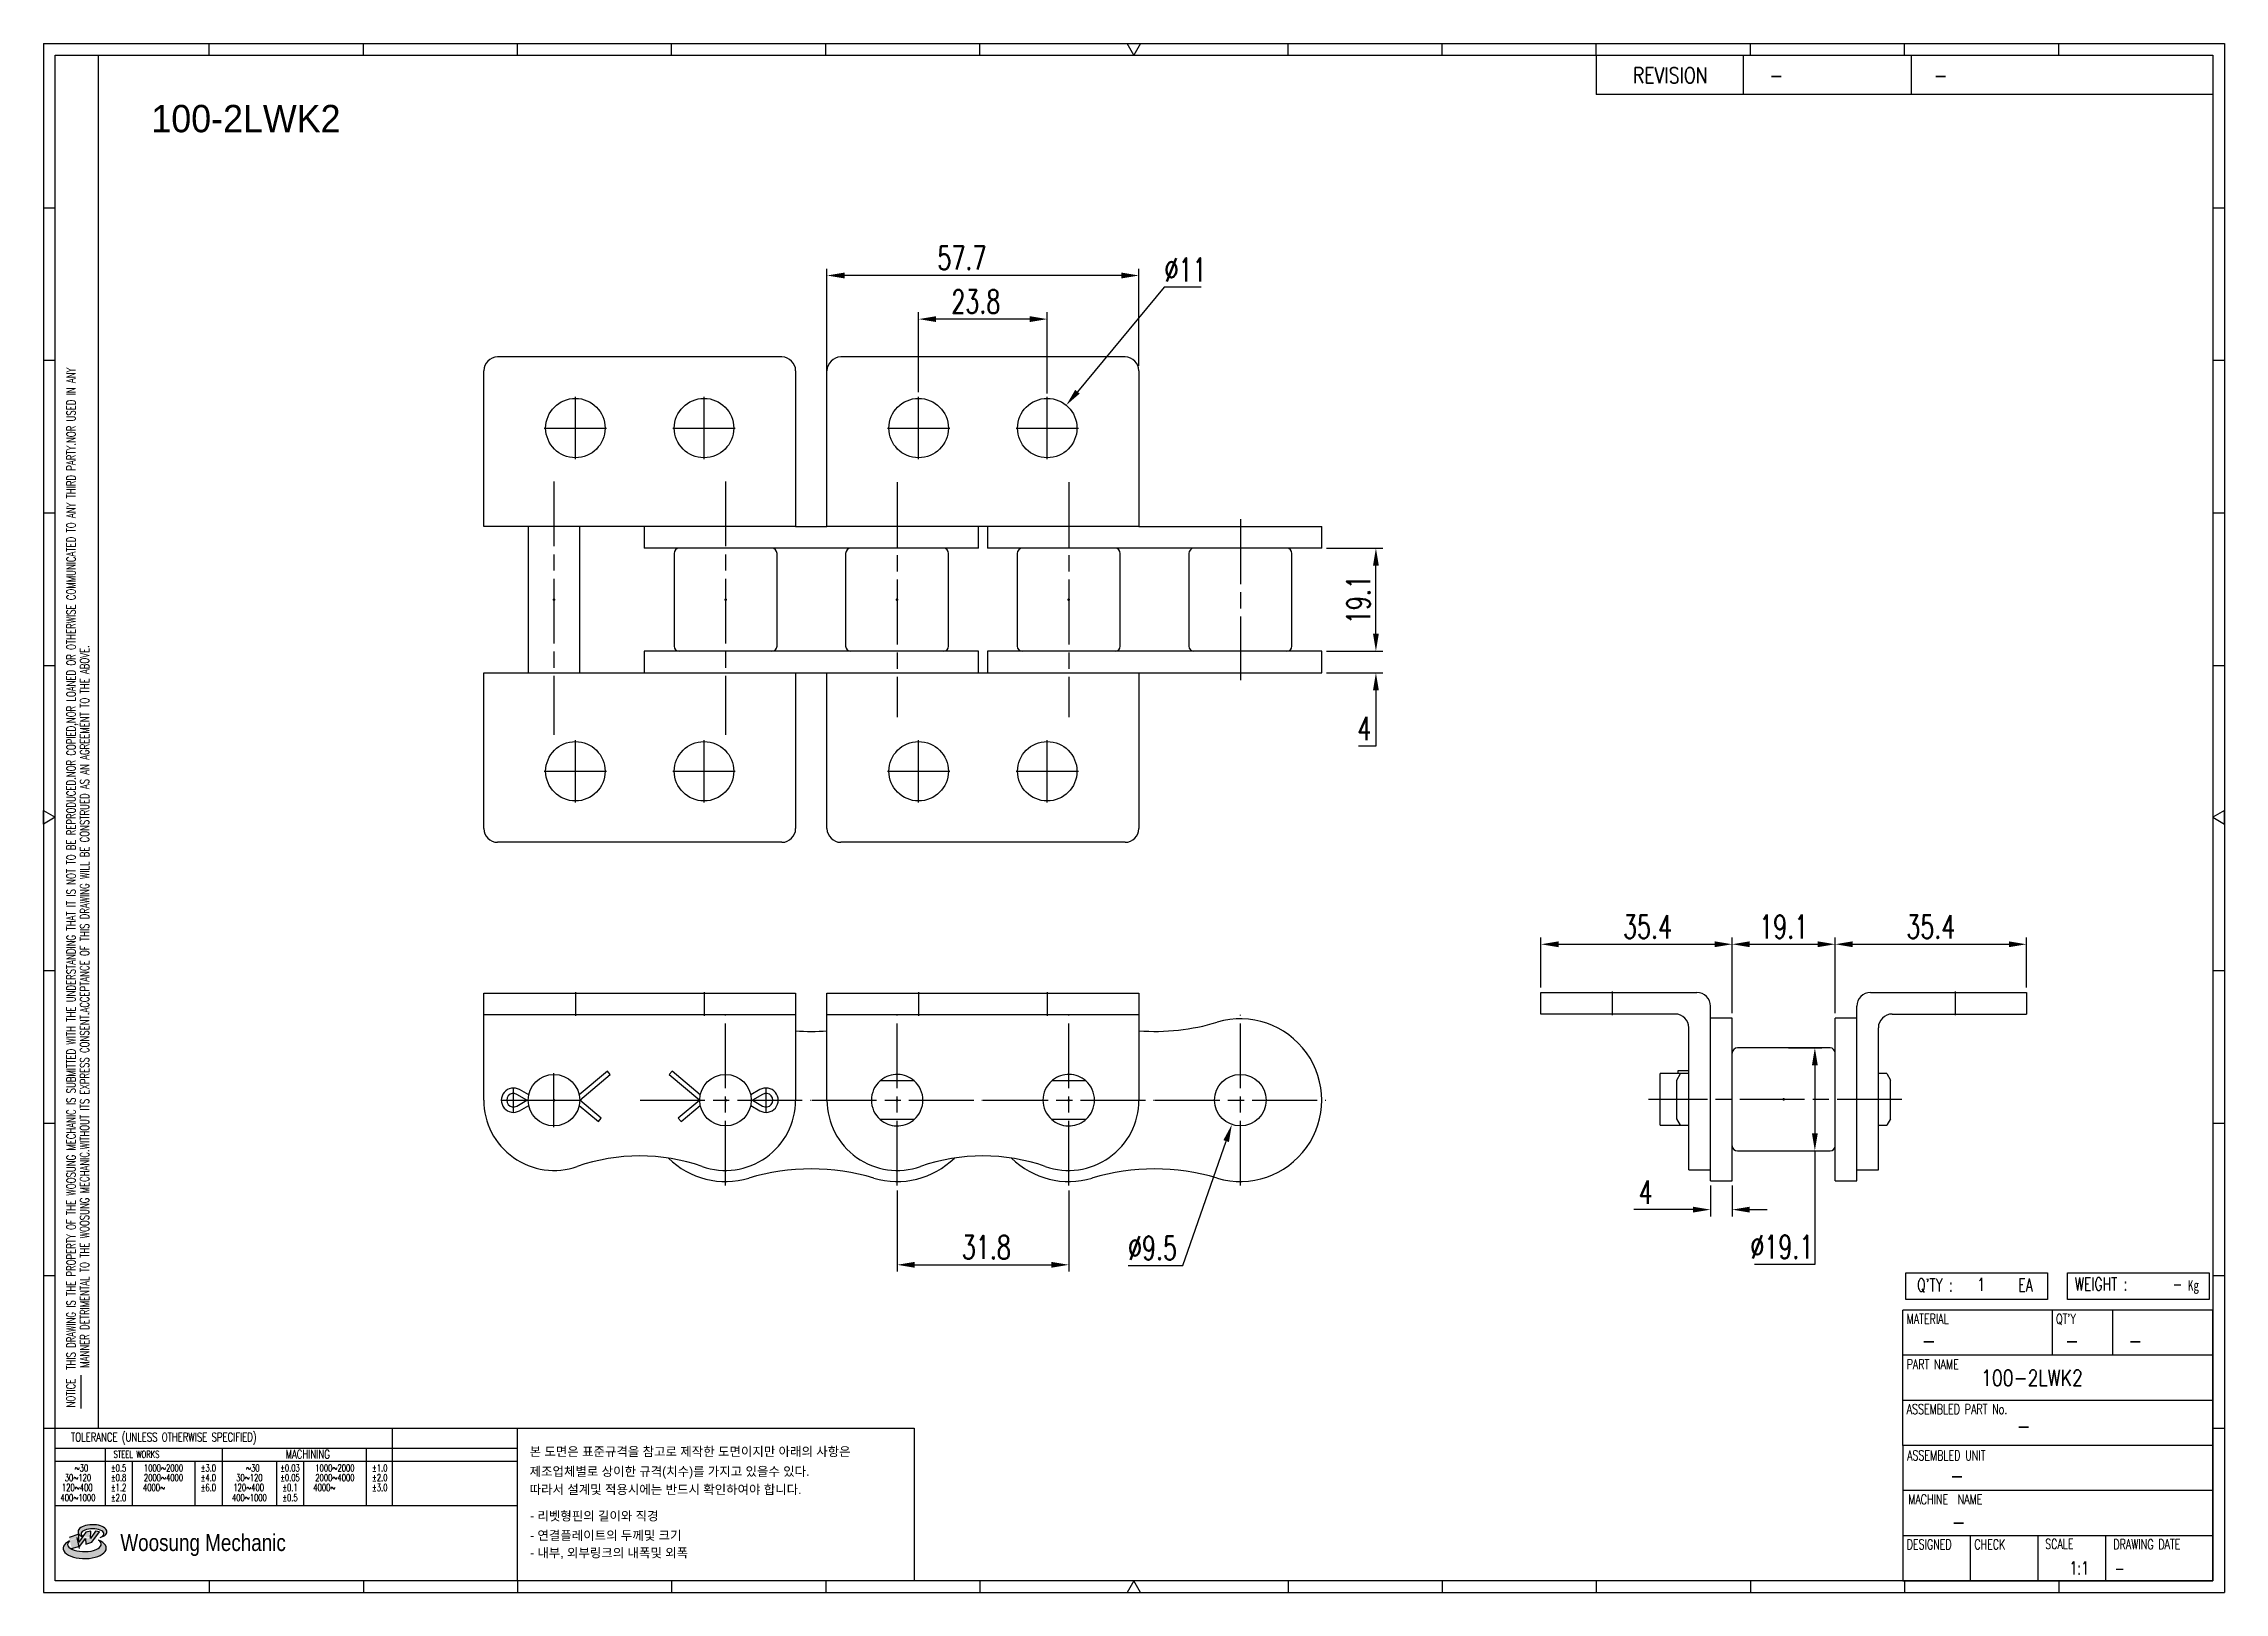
# Model space of a CAD drawing. Header units: millimetres. Extents: x 1614 to 2017, y 59 to 345.
import ezdxf
from ezdxf.enums import TextEntityAlignment as Align

# ---------------------------------------------------------------- set-up
doc = ezdxf.new("R2010")
doc.units = ezdxf.units.MM
doc.linetypes.add('AM_ISO08W050', pattern=[18, 12, -1.5, 3, -1.5])
doc.layers.get('Defpoints').update_dxf_attribs({"color": 80})
doc.layers.add('2d ConnectionPoints', color=7, linetype='Continuous', lineweight=50)
doc.layers.add('CL1', color=140, linetype='AM_ISO08W050', lineweight=25)
for name, color, linetype in [('S-DIM', 7, 'Continuous'), ('TITLE', 7, 'Continuous'), ('도면레이아웃', 7, 'Continuous')]:
    doc.layers.add(name, color=color, linetype=linetype)
doc.styles.add('HAN', font='ROMANS.shx', dxfattribs={"width": 0.7, "bigfont": 'whgtxt.shx'})
doc.styles.add('HKD_ST2', font='romans.shx', dxfattribs={"width": 0.7, "height": 4, "bigfont": '@extfont2.shx'})
doc.styles.add('HSG', font='SIMPLEX.shx', dxfattribs={"width": 0.7, "bigfont": 'HSG.shx'})
doc.styles.add('MtXpl_', font='Gulim.ttf')
doc.styles.add('SLDTEXTSTYLE4', font='arial.ttf', dxfattribs={"width": 0.8})
doc.dimstyles.new('AP1.8', dxfattribs={"dimscale": 1.8, "dimtxt": 2.4, "dimasz": 1.8, "dimexe": 0.7, "dimexo": 0.5, "dimgap": 0.6, "dimtad": 1, "dimtoh": 1, "dimdec": 1, "dimrnd": 0.01, "dimzin": 9, "dimdsep": 46, "dimtxsty": 'HSG', "dimcen": 0, "dimclrd": 251, "dimclre": 251, "dimclrt": 60, "dimazin": 2, "dimtp": 1, "dimtm": 1, "dimtfac": 0.5, "dimtdec": 1, "dimtofl": 0, "dimtmove": 0, "dimatfit": 3, "dimfxl": 0, "dimtvp": 1, "dimtolj": 2, "dimlwd": -1, "dimlwe": -1, "dimarcsym": 0})

# ---------------------------------------------------------------- blocks, each defined once
blk = doc.blocks.new('MAST')
at = {"layer": '도면레이아웃'}
h = blk.add_hatch(color=10, dxfattribs=at)
h.paths.add_polyline_path([(1.544, 35.177), (1.554, 34.966), (1.779, 35.034), (2.054, 35.422), (1.908, 35.446), (1.728, 35.167), (1.741, 35.439), (1.547, 35.405), (1.292, 35.041), (1.295, 35.33), (0.943, 35.208), (1.03, 34.8), (1.336, 34.885)])
edge = h.paths.add_edge_path()
edge.add_ellipse((1.795, 35.421), major_axis=(-0.53, 0), ratio=0.487785, start_angle=122.36065, end_angle=403.39574)
edge.add_line((1.411, 35.244), (1.419, 35.261))
edge.add_ellipse((1.798, 35.344), major_axis=(-0.423, 0), ratio=0.444396, start_angle=131.58977, end_angle=386.19408, ccw=False)
edge = h.paths.add_edge_path()
edge.add_ellipse((1.512, 34.815), major_axis=(-0.793, 0), ratio=0.480113, start_angle=314.67633, end_angle=590.85213)
edge.add_ellipse((1.501, 34.958), major_axis=(-0.62, 0), ratio=0.43311, start_angle=331.7024, end_angle=574.42495, ccw=False)
at = {"color": 140}
for p, q in [((0, 90.118), (80.15, 90.118)), ((0, 90.118), (0, 33.191)), ((80.15, 90.118), (80.15, 33.191)), ((57.068, 89.693), (57.068, 88.246)), ((62.47, 89.693), (62.47, 88.246)), ((68.635, 89.693), (68.635, 88.246)), ((79.725, 88.246), (57.068, 88.246)), ((68.449, 43.961), (68.449, 44.936)), ((68.449, 44.936), (73.654, 44.936)), ((73.654, 44.936), (73.654, 43.961)), ((74.39, 43.961), (74.39, 44.936)), ((74.39, 44.936), (79.595, 44.936)), ((79.595, 44.936), (79.595, 43.961)), ((68.336, 38.59), (68.336, 43.563)), ((79.725, 43.563), (68.336, 43.563)), ((73.654, 43.961), (68.449, 43.961)), ((73.827, 43.563), (73.827, 41.905)), ((79.595, 43.961), (74.39, 43.961)), ((76.037, 43.563), (76.037, 41.905)), ((79.725, 38.59), (79.725, 43.563)), ((79.725, 41.905), (68.336, 41.905)), ((79.725, 40.248), (68.336, 40.248)), ((68.336, 38.59), (68.336, 33.616)), ((79.725, 38.59), (68.336, 38.59)), ((79.725, 33.616), (79.725, 38.59)), ((79.725, 36.932), (68.336, 36.932)), ((79.725, 35.274), (68.336, 35.274)), ((70.822, 33.616), (70.822, 35.274)), ((73.309, 33.616), (73.309, 35.274)), ((75.796, 33.616), (75.796, 35.274)), ((0, 33.191), (80.15, 33.191)), ((68.336, 33.616), (79.725, 33.616))]:
    blk.add_line(p, q, dxfattribs=at)
for p, q in [((6.089, 89.693), (6.089, 90.118)), ((11.753, 89.693), (11.753, 90.118)), ((17.418, 89.693), (17.418, 90.118)), ((23.082, 89.693), (23.082, 90.118)), ((28.746, 89.693), (28.746, 90.118)), ((34.411, 89.693), (34.411, 90.118)), ((45.739, 89.693), (45.739, 90.118)), ((51.404, 89.693), (51.404, 90.118)), ((57.068, 89.693), (57.068, 90.118)), ((62.732, 89.693), (62.732, 90.118)), ((68.397, 89.693), (68.397, 90.118)), ((74.061, 89.693), (74.061, 90.118)), ((0, 84.085), (0.425, 84.085)), ((79.725, 84.085), (80.15, 84.085)), ((0, 78.478), (0.425, 78.478)), ((79.725, 78.478), (80.15, 78.478)), ((0, 72.87), (0.425, 72.87)), ((79.725, 72.87), (80.15, 72.87)), ((0, 67.262), (0.425, 67.262)), ((79.725, 67.262), (80.15, 67.262)), ((0, 56.047), (0.425, 56.047)), ((79.725, 56.047), (80.15, 56.047)), ((0, 50.439), (0.425, 50.439)), ((79.725, 50.439), (80.15, 50.439)), ((0, 44.832), (0.425, 44.832)), ((79.725, 44.832), (80.15, 44.832)), ((1.377, 39.947), (1.377, 41.174)), ((0, 39.224), (0.425, 39.224)), ((79.725, 39.224), (80.15, 39.224)), ((6.089, 33.616), (6.089, 33.191)), ((11.753, 33.616), (11.753, 33.191)), ((17.418, 33.616), (17.418, 33.191)), ((23.082, 33.616), (23.082, 33.191)), ((28.746, 33.616), (28.746, 33.191)), ((34.411, 33.616), (34.411, 33.191)), ((45.739, 33.616), (45.739, 33.191)), ((51.404, 33.616), (51.404, 33.191)), ((57.068, 33.616), (57.068, 33.191)), ((62.732, 33.616), (62.732, 33.191)), ((68.397, 33.616), (68.397, 33.191)), ((74.061, 33.616), (74.061, 33.191))]:
    blk.add_line(p, q)
at = {"color": 2}
for p, q in [((2.017, 39.224), (2.017, 89.693)), ((0.425, 39.224), (17.418, 39.224)), ((0.425, 38.487), (17.418, 38.487)), ((2.257, 38.487), (2.257, 36.382)), ((6.557, 38.5), (6.557, 36.382)), ((11.857, 38.487), (11.857, 36.382)), ((12.816, 39.224), (12.816, 36.382)), ((17.418, 33.616), (17.418, 39.224)), ((0.425, 38.012), (17.418, 38.012)), ((3.257, 38.012), (3.257, 36.382)), ((5.557, 38.012), (5.557, 36.382)), ((8.557, 38.012), (8.557, 36.382)), ((9.557, 38.026), (9.557, 36.382)), ((0.425, 36.382), (17.418, 36.382))]:
    blk.add_line(p, q, dxfattribs=at)
for points in [[(40.075, 89.693), (39.83, 90.118), (40.32, 90.118)], [(0.425, 61.679), (0, 61.433), (0, 61.924)], [(79.725, 61.679), (80.15, 61.433), (80.15, 61.924)], [(40.075, 33.616), (39.83, 33.191), (40.32, 33.191)]]:
    blk.add_lwpolyline(points, close=True)
at = {"color": 140}
blk.add_lwpolyline([(0.425, 89.693), (79.725, 89.693), (79.725, 33.616), (0.425, 33.616)], close=True, dxfattribs=at)
at = {"layer": '도면레이아웃'}
for p, q in [((1.295, 35.33), (0.943, 35.208)), ((1.547, 35.405), (1.292, 35.041)), ((1.292, 35.041), (1.295, 35.33)), ((1.741, 35.439), (1.547, 35.405)), ((1.908, 35.446), (1.728, 35.167)), ((1.728, 35.167), (1.741, 35.439)), ((1.779, 35.034), (2.054, 35.422)), ((2.054, 35.422), (1.908, 35.446)), ((1.03, 34.8), (1.336, 34.885)), ((1.224, 35.208), (1.311, 34.8)), ((1.224, 35.208), (1.224, 35.208)), ((1.336, 34.885), (1.544, 35.177)), ((1.419, 35.261), (1.411, 35.244)), ((1.544, 35.177), (1.554, 34.966)), ((1.554, 34.966), (1.779, 35.034))]:
    blk.add_line(p, q, dxfattribs=at)
for centre, major_axis, ratio, start_param, end_param in [((1.795, 35.421), (-0.53, 0), 0.487785, 2.135596, 7.040584), ((1.798, 35.344), (-0.423, 0), 0.444396, 2.296675, 6.740358), ((1.512, 34.815), (-0.793, 0), 0.480113, 5.492138, 10.312315), ((1.501, 34.958), (-0.62, 0), 0.43311, 5.789299, 10.025607)]:
    blk.add_ellipse(centre, major_axis=major_axis, ratio=ratio, start_param=start_param, end_param=end_param, dxfattribs=at)
for s, height, style, width, p in [('REVISION', 0.5806, 'HAN', 0.8, (58.415, 88.664)), ('-', 0.581, 'HAN', 0.8, (63.426, 88.664)), ('-', 0.581, 'HAN', 0.8, (69.468, 88.664)), ("Q'TY : ", 0.4746, 'HKD_ST2', 0.7, (68.857, 44.253)), ('1', 0.475, 'HKD_ST2', 0.7, (71.071, 44.275)), ('EA', 0.4746, 'HKD_ST2', 0.7, (72.578, 44.253)), ('WEIGHT : ', 0.4746, 'HKD_ST2', 0.7, (74.65, 44.286)), ('-', 0.581, 'HAN', 0.8, (69.029, 42.157)), ('-', 0.581, 'HAN', 0.8, (74.289, 42.157)), ('-', 0.581, 'HAN', 0.8, (76.623, 42.157)), ('-', 0.581, 'HAN', 0.8, (72.515, 39.013)), ('-', 0.581, 'HAN', 0.8, (70.067, 37.189)), ('-', 0.581, 'HAN', 0.8, (70.126, 35.48)), ('1:1', 0.4746, 'HKD_ST2', 0.7, (74.458, 33.848)), ('-', 0.475, 'HKD_ST2', 0.7, (76.112, 33.837))]:
    blk.add_text(s, height=height, dxfattribs=dict(style=style, width=width)).set_placement(p)
at = {"color": 6, "style": 'HKD_ST2', "width": 0.7}
for s, p in [(' THIS DRAWING IS THE PROPERTY OF THE WOOSUNG MECHANIC IS SUBMITTED WITH THE UNDERSTANDING THAT IT IS NOT TO BE REPRODUCED.NOR COPIED,NOR LOANED OR OTHERWISE COMMUNICATED TO ANY THIRD PARTY.NOR USED IN ANY', (1.173, 41.217)), ('MANNER DETRIMENTAL TO THE WOOSUNG MECHANIC.WITHOUT ITS EXPRESS CONSENT.ACCEPTANCE OF THIS DRAWING WILL BE CONSTRUED AS AN AGREEMENT TO THE ABOVE.', (1.672, 41.447))]:
    blk.add_text(s, height=0.326266, rotation=90, dxfattribs=at).set_placement(p)
at = {"style": 'HKD_ST2', "width": 0.7}
blk.add_text('-', height=0.475, dxfattribs=at).set_placement((78.613, 44.286), align=Align.RIGHT)
at = {"color": 254, "style": 'HKD_ST2', "width": 0.7}
for s, height, p in [('MATERIAL', 0.3651, (68.474, 43.425)), ("QT'Y", 0.3651, (73.965, 43.425)), ('PART NAME', 0.3651, (68.474, 41.756)), ('ASSEMBLED PART No.', 0.36511, (68.474, 40.109)), ('ASSEMBLED UNIT', 0.36511, (68.49, 38.408)), ('MACHINE  NAME', 0.36511, (68.532, 36.794)), ('DESIGNED', 0.3651, (68.474, 35.136)), ('CHECK', 0.3651, (70.961, 35.136)), ('SCALE', 0.3651, (73.566, 35.153)), ('DRAWING DATE', 0.36511, (76.071, 35.141))]:
    blk.add_text(s, height=height, dxfattribs=at).set_placement(p, align=Align.TOP_LEFT)
at = {"style": 'HKD_ST2', "width": 0.7}
blk.add_text('NOTICE', height=0.3263, rotation=90, dxfattribs=at).set_placement((1.163, 39.988))
blk.add_text('TOLERANCE (UNLESS OTHERWISE SPECIFIED)', height=0.32627, dxfattribs=at).set_placement((4.417, 38.896), align=Align.MIDDLE_CENTER)
at = {"color": 4, "style": 'HKD_ST2', "width": 0.7}
for s, height, p in [('%%12630', 0.261, (1.389, 37.762)), ('1000%%1262000', 0.26101, (4.407, 37.762)), ('%%12630', 0.261, (7.689, 37.762)), ('1000%%1262000', 0.26101, (10.707, 37.762)), ('120%%126400', 0.26101, (1.237, 37.045)), ('30%%126120', 0.261, (1.263, 37.411)), ('4000%%126', 0.261, (4.061, 37.045)), ('2000%%1264000', 0.26101, (4.407, 37.411)), ('120%%126400', 0.26101, (7.537, 37.045)), ('30%%126120', 0.261, (7.563, 37.411)), ('4000%%126', 0.261, (10.321, 37.045)), ('2000%%1264000', 0.26101, (10.707, 37.411)), ('400%%1261000', 0.26101, (1.263, 36.67)), ('400%%1261000', 0.26101, (7.563, 36.67))]:
    blk.add_text(s, height=height, dxfattribs=at).set_placement(p, align=Align.MIDDLE_CENTER)
for s, height, p in [('%%P0.5', 0.261, (2.757, 37.762)), ('STEEL WORKS', 0.26101, (3.416, 38.268)), ('%%P3.0', 0.261, (6.057, 37.762)), ('%%P0.03', 0.261, (9.057, 37.762)), ('MACHINING', 0.3263, (9.707, 38.27)), ('%%P1.0', 0.261, (12.357, 37.762)), ('%%P0.8', 0.261, (2.757, 37.411)), ('%%P1.2', 0.261, (2.757, 37.045)), ('%%P4.0', 0.261, (6.057, 37.411)), ('%%P6.0', 0.261, (6.057, 37.045)), ('%%P0.05', 0.261, (9.057, 37.411)), ('%%P0.1', 0.261, (9.057, 37.045)), ('%%P2.0', 0.261, (12.357, 37.411)), ('%%P3.0', 0.261, (12.357, 37.045)), ('%%P2.0', 0.261, (2.757, 36.67)), ('%%P0.5', 0.261, (9.057, 36.67))]:
    blk.add_text(s, height=height, dxfattribs=at).set_placement(p, align=Align.MIDDLE)
at = {"color": 1, "style": 'SLDTEXTSTYLE4', "width": 0.8}
blk.add_text('Woosung Mechanic', height=0.61957, dxfattribs=at).set_placement((2.822, 34.711))
at = {"layer": 'TITLE', "width": 0.8}
blk.add_text('Kg', height=0.3789, dxfattribs=at).set_placement((78.807, 44.286))
blk = doc.blocks.new('*D2')
at = {"layer": 'Defpoints', "color": 0, "transparency": 16777216}
for p in [(1850.26, 232.91), (1860.29, 232.91), (1850.26, 228.91)]:
    blk.add_point(p, dxfattribs=at)
at = {"layer": 'S-DIM', "color": 251, "linetype": 'ByBlock', "transparency": 16777216}
for p, q in [((1860.29, 236.15), (1860.29, 239.39)), ((1851.16, 232.91), (1861.55, 232.91)), ((1851.16, 228.91), (1861.55, 228.91)), ((1860.29, 225.67), (1860.29, 215.35)), ((1860.29, 215.35), (1857.05, 215.35))]:
    blk.add_line(p, q, dxfattribs=at)
at = {"layer": 'S-DIM', "color": 251, "transparency": 16777216}
for points in [[(1859.75, 236.15), (1860.83, 236.15), (1860.29, 232.91)], [(1859.75, 225.67), (1860.83, 225.67), (1860.29, 228.91)]]:
    blk.add_solid(points, dxfattribs=at)
at = {"layer": 'S-DIM', "color": 60, "transparency": 16777216, "insert": (1858.13, 218.59), "char_height": 4.32, "attachment_point": 5, "style": 'HSG'}
blk.add_mtext('\\A2;4', dxfattribs=at)
blk = doc.blocks.new('*D3')
at = {"layer": 'Defpoints', "color": 0, "transparency": 16777216}
for p in [(1850.26, 251.96), (1860.29, 251.96), (1850.26, 232.91)]:
    blk.add_point(p, dxfattribs=at)
at = {"layer": 'S-DIM', "color": 251, "linetype": 'ByBlock', "transparency": 16777216}
for p, q in [((1851.16, 251.96), (1861.55, 251.96)), ((1860.29, 236.15), (1860.29, 248.72)), ((1851.16, 232.91), (1861.55, 232.91))]:
    blk.add_line(p, q, dxfattribs=at)
at = {"layer": 'S-DIM', "color": 251, "transparency": 16777216}
for points in [[(1859.75, 248.72), (1860.83, 248.72), (1860.29, 251.96)], [(1859.75, 236.15), (1860.83, 236.15), (1860.29, 232.91)]]:
    blk.add_solid(points, dxfattribs=at)
at = {"layer": 'S-DIM', "color": 60, "transparency": 16777216, "insert": (1857.05, 242.44), "char_height": 4.32, "attachment_point": 5, "rotation": 90, "style": 'HSG'}
blk.add_mtext('\\A2;19.1', dxfattribs=at)
blk = doc.blocks.new('*D4')
at = {"layer": 'Defpoints', "color": 0, "transparency": 16777216}
for p in [(1758.73, 302.42), (1758.73, 282.7), (1816.43, 284.8)]:
    blk.add_point(p, dxfattribs=at)
at = {"layer": 'S-DIM', "color": 251, "linetype": 'ByBlock', "transparency": 16777216}
for p, q in [((1758.73, 283.6), (1758.73, 303.68)), ((1816.43, 285.7), (1816.43, 303.68)), ((1813.19, 302.42), (1761.97, 302.42))]:
    blk.add_line(p, q, dxfattribs=at)
at = {"layer": 'S-DIM', "color": 251, "transparency": 16777216}
for points in [[(1761.97, 302.96), (1761.97, 301.88), (1758.73, 302.42)], [(1813.19, 302.96), (1813.19, 301.88), (1816.43, 302.42)]]:
    blk.add_solid(points, dxfattribs=at)
at = {"layer": 'S-DIM', "color": 60, "transparency": 16777216, "insert": (1783.7, 305.66), "char_height": 4.32, "attachment_point": 5, "style": 'HSG'}
blk.add_mtext('\\A2;57.7', dxfattribs=at)
blk = doc.blocks.new('*D5')
at = {"layer": 'Defpoints', "color": 0, "transparency": 16777216}
for p in [(1775.68, 294.35), (1775.68, 279.96), (1799.48, 279.69)]:
    blk.add_point(p, dxfattribs=at)
at = {"layer": 'S-DIM', "color": 251, "linetype": 'ByBlock', "transparency": 16777216}
for p, q in [((1775.68, 280.86), (1775.68, 295.61)), ((1799.48, 280.59), (1799.48, 295.61)), ((1796.24, 294.35), (1778.92, 294.35))]:
    blk.add_line(p, q, dxfattribs=at)
at = {"layer": 'S-DIM', "color": 251, "transparency": 16777216}
for points in [[(1778.92, 294.89), (1778.92, 293.81), (1775.68, 294.35)], [(1796.24, 294.89), (1796.24, 293.81), (1799.48, 294.35)]]:
    blk.add_solid(points, dxfattribs=at)
at = {"layer": 'S-DIM', "color": 60, "transparency": 16777216, "insert": (1786.26, 297.59), "char_height": 4.32, "attachment_point": 5, "style": 'HSG'}
blk.add_mtext('\\A2;23.8', dxfattribs=at)
blk = doc.blocks.new('*D6')
at = {"layer": 'Defpoints', "color": 0, "transparency": 16777216}
for p in [(1802.99, 278.42), (1795.97, 269.95)]:
    blk.add_point(p, dxfattribs=at)
at = {"layer": 'S-DIM', "color": 251, "linetype": 'ByBlock', "transparency": 16777216}
for p, q in [((1821.1, 300.24), (1805.06, 280.91)), ((1827.94, 300.24), (1821.1, 300.24))]:
    blk.add_line(p, q, dxfattribs=at)
at = {"layer": 'S-DIM', "color": 251, "transparency": 16777216}
blk.add_solid([(1804.65, 281.26), (1805.48, 280.57), (1802.99, 278.42)], dxfattribs=at)
at = {"layer": 'S-DIM', "color": 60, "transparency": 16777216, "insert": (1825.06, 303.48), "char_height": 4.32, "attachment_point": 5, "style": 'HSG'}
blk.add_mtext('\\A2;∅11', dxfattribs=at)
blk = doc.blocks.new('*D7')
at = {"layer": 'Defpoints', "color": 0, "transparency": 16777216}
for p in [(1771.71, 134.03), (1803.46, 134.03), (1803.46, 119.37)]:
    blk.add_point(p, dxfattribs=at)
at = {"layer": 'S-DIM', "color": 251, "linetype": 'ByBlock', "transparency": 16777216}
for p, q in [((1771.71, 133.13), (1771.71, 118.11)), ((1803.46, 133.13), (1803.46, 118.11)), ((1774.95, 119.37), (1800.22, 119.37))]:
    blk.add_line(p, q, dxfattribs=at)
at = {"layer": 'S-DIM', "color": 251, "transparency": 16777216}
for points in [[(1774.95, 119.91), (1774.95, 118.83), (1771.71, 119.37)], [(1800.22, 119.91), (1800.22, 118.83), (1803.46, 119.37)]]:
    blk.add_solid(points, dxfattribs=at)
at = {"layer": 'S-DIM', "color": 60, "transparency": 16777216, "insert": (1788.21, 122.61), "char_height": 4.32, "attachment_point": 5, "style": 'HSG'}
blk.add_mtext('\\A2;31.8', dxfattribs=at)
blk = doc.blocks.new('*D8')
at = {"layer": 'Defpoints', "color": 0, "transparency": 16777216}
for p in [(1836.77, 154.34), (1833.64, 145.33)]:
    blk.add_point(p, dxfattribs=at)
at = {"layer": 'S-DIM', "color": 251, "linetype": 'ByBlock', "transparency": 16777216}
for p, q in [((1824.57, 119.24), (1832.58, 142.27)), ((1814.42, 119.24), (1824.57, 119.24))]:
    blk.add_line(p, q, dxfattribs=at)
at = {"layer": 'S-DIM', "color": 251, "transparency": 16777216}
blk.add_solid([(1832.07, 142.44), (1833.09, 142.09), (1833.64, 145.33)], dxfattribs=at)
at = {"layer": 'S-DIM', "color": 60, "transparency": 16777216, "insert": (1818.96, 122.48), "char_height": 4.32, "attachment_point": 5, "style": 'HSG'}
blk.add_mtext('\\A2;∅9.5', dxfattribs=at)
blk = doc.blocks.new('*D9')
at = {"layer": 'Defpoints', "color": 0, "transparency": 16777216}
for p in [(1926.2, 178.68), (1890.83, 169.77), (1926.2, 165.02)]:
    blk.add_point(p, dxfattribs=at)
at = {"layer": 'S-DIM', "color": 251, "linetype": 'ByBlock', "transparency": 16777216}
for p, q in [((1890.83, 170.67), (1890.83, 179.94)), ((1894.07, 178.68), (1922.96, 178.68)), ((1926.2, 165.92), (1926.2, 179.94))]:
    blk.add_line(p, q, dxfattribs=at)
at = {"layer": 'S-DIM', "color": 251, "transparency": 16777216}
for points in [[(1894.07, 179.22), (1894.07, 178.14), (1890.83, 178.68)], [(1922.96, 179.22), (1922.96, 178.14), (1926.2, 178.68)]]:
    blk.add_solid(points, dxfattribs=at)
at = {"layer": 'S-DIM', "color": 60, "transparency": 16777216, "insert": (1910.55, 181.92), "char_height": 4.32, "attachment_point": 5, "style": 'HSG'}
blk.add_mtext('\\A2;35.4', dxfattribs=at)
blk = doc.blocks.new('*D10')
at = {"layer": 'Defpoints', "color": 0, "transparency": 16777216}
for p in [(1945.25, 178.68), (1926.2, 165.02), (1945.25, 165.02)]:
    blk.add_point(p, dxfattribs=at)
at = {"layer": 'S-DIM', "color": 251, "linetype": 'ByBlock', "transparency": 16777216}
for p, q in [((1926.2, 165.92), (1926.2, 179.94)), ((1929.44, 178.68), (1942.01, 178.68)), ((1945.25, 165.92), (1945.25, 179.94))]:
    blk.add_line(p, q, dxfattribs=at)
at = {"layer": 'S-DIM', "color": 251, "transparency": 16777216}
for points in [[(1929.44, 179.22), (1929.44, 178.14), (1926.2, 178.68)], [(1942.01, 179.22), (1942.01, 178.14), (1945.25, 178.68)]]:
    blk.add_solid(points, dxfattribs=at)
at = {"layer": 'S-DIM', "color": 60, "transparency": 16777216, "insert": (1935.73, 181.92), "char_height": 4.32, "attachment_point": 5, "style": 'HSG'}
blk.add_mtext('\\A2;19.1', dxfattribs=at)
blk = doc.blocks.new('*D11')
at = {"layer": 'Defpoints', "color": 0, "transparency": 16777216}
for p in [(1980.63, 178.68), (1980.63, 169.77), (1945.25, 165.02)]:
    blk.add_point(p, dxfattribs=at)
at = {"layer": 'S-DIM', "color": 251, "linetype": 'ByBlock', "transparency": 16777216}
for p, q in [((1945.25, 165.92), (1945.25, 179.94)), ((1948.49, 178.68), (1977.39, 178.68)), ((1980.63, 170.67), (1980.63, 179.94))]:
    blk.add_line(p, q, dxfattribs=at)
at = {"layer": 'S-DIM', "color": 251, "transparency": 16777216}
for points in [[(1948.49, 179.22), (1948.49, 178.14), (1945.25, 178.68)], [(1977.39, 179.22), (1977.39, 178.14), (1980.63, 178.68)]]:
    blk.add_solid(points, dxfattribs=at)
at = {"layer": 'S-DIM', "color": 60, "transparency": 16777216, "insert": (1962.94, 181.92), "char_height": 4.32, "attachment_point": 5, "style": 'HSG'}
blk.add_mtext('\\A2;35.4', dxfattribs=at)
blk = doc.blocks.new('*D12')
at = {"layer": 'Defpoints', "color": 0, "transparency": 16777216}
for p in [(1922.2, 134.92), (1926.2, 134.92), (1922.2, 129.58)]:
    blk.add_point(p, dxfattribs=at)
at = {"layer": 'S-DIM', "color": 251, "linetype": 'ByBlock', "transparency": 16777216}
for p, q in [((1922.2, 134.02), (1922.2, 128.32)), ((1926.2, 134.02), (1926.2, 128.32)), ((1918.96, 129.58), (1908.03, 129.58)), ((1929.44, 129.58), (1932.68, 129.58))]:
    blk.add_line(p, q, dxfattribs=at)
at = {"layer": 'S-DIM', "color": 251, "transparency": 16777216}
for points in [[(1918.96, 130.12), (1918.96, 129.04), (1922.2, 129.58)], [(1929.44, 130.12), (1929.44, 129.04), (1926.2, 129.58)]]:
    blk.add_solid(points, dxfattribs=at)
at = {"layer": 'S-DIM', "color": 60, "transparency": 16777216, "insert": (1910.19, 132.82), "char_height": 4.32, "attachment_point": 5, "style": 'HSG'}
blk.add_mtext('\\A2;4', dxfattribs=at)
blk = doc.blocks.new('*D13')
at = {"layer": 'Defpoints', "color": 0, "transparency": 16777216}
for p in [(1935.73, 159.5), (1935.73, 140.45), (1941.5, 140.45)]:
    blk.add_point(p, dxfattribs=at)
at = {"layer": 'S-DIM', "color": 251, "linetype": 'ByBlock', "transparency": 16777216}
for p, q in [((1936.63, 159.5), (1942.76, 159.5)), ((1941.5, 156.26), (1941.5, 143.69)), ((1936.63, 140.45), (1942.76, 140.45)), ((1941.5, 140.45), (1941.5, 119.45)), ((1941.5, 119.45), (1930.34, 119.45))]:
    blk.add_line(p, q, dxfattribs=at)
at = {"layer": 'S-DIM', "color": 251, "transparency": 16777216}
for points in [[(1940.96, 156.26), (1942.04, 156.26), (1941.5, 159.5)], [(1940.96, 143.69), (1942.04, 143.69), (1941.5, 140.45)]]:
    blk.add_solid(points, dxfattribs=at)
at = {"layer": 'S-DIM', "color": 60, "transparency": 16777216, "insert": (1935.38, 122.69), "char_height": 4.32, "attachment_point": 5, "style": 'HSG'}
blk.add_mtext('\\A2;%%c19.1', dxfattribs=at)

msp = doc.modelspace()

# ---------------------------------------------------------------- linework, layer by layer
for p, q in [((1750.39, 287.34), (1697.77, 287.34)), ((1813.89, 287.34), (1761.27, 287.34)), ((1695.23, 255.96), (1695.23, 284.8)), ((1752.93, 284.8), (1752.93, 255.96)), ((1758.73, 255.96), (1758.73, 284.8)), ((1816.43, 284.8), (1816.43, 255.96)), ((1752.93, 255.96), (1695.23, 255.96)), ((1703.44, 255.96), (1703.44, 228.91)), ((1712.98, 228.91), (1712.98, 255.96)), ((1724.91, 255.96), (1724.91, 251.96)), ((1752.93, 255.96), (1758.73, 255.96)), ((1816.43, 255.96), (1758.73, 255.96)), ((1786.76, 251.96), (1786.76, 255.96)), ((1788.41, 255.96), (1788.41, 251.96)), ((1816.43, 255.96), (1850.26, 255.96)), ((1850.26, 251.96), (1850.26, 255.96)), ((1786.76, 251.96), (1724.91, 251.96)), ((1730.43, 251.01), (1730.43, 233.86)), ((1749.48, 233.86), (1749.48, 251.01)), ((1762.18, 251.01), (1762.18, 233.86)), ((1781.23, 233.86), (1781.23, 251.01)), ((1850.26, 251.96), (1788.41, 251.96)), ((1793.93, 251.01), (1793.93, 233.86)), ((1812.98, 233.86), (1812.98, 251.01)), ((1825.68, 251.01), (1825.68, 233.86)), ((1844.73, 233.86), (1844.73, 251.01)), ((1724.91, 232.91), (1724.91, 228.91)), ((1786.76, 232.91), (1724.91, 232.91)), ((1786.76, 228.91), (1786.76, 232.91)), ((1788.41, 232.91), (1788.41, 228.91)), ((1850.26, 232.91), (1788.41, 232.91)), ((1850.26, 228.91), (1850.26, 232.91)), ((1695.23, 200.08), (1695.23, 228.91)), ((1695.23, 228.91), (1752.93, 228.91)), ((1752.93, 228.91), (1758.73, 228.91)), ((1752.93, 228.91), (1752.93, 200.08)), ((1758.73, 200.08), (1758.73, 228.91)), ((1758.73, 228.91), (1816.43, 228.91)), ((1816.43, 228.91), (1850.26, 228.91)), ((1816.43, 228.91), (1816.43, 200.08)), ((1750.39, 197.54), (1697.77, 197.54)), ((1813.89, 197.54), (1761.27, 197.54)), ((1695.23, 149.83), (1695.23, 169.63)), ((1695.23, 169.63), (1752.93, 169.63)), ((1752.93, 169.63), (1752.93, 149.83)), ((1758.73, 169.63), (1816.43, 169.63)), ((1758.73, 149.83), (1758.73, 169.63)), ((1816.43, 169.63), (1816.43, 149.83)), ((1890.83, 169.77), (1919.66, 169.77)), ((1890.83, 165.77), (1890.83, 169.77)), ((1951.79, 169.77), (1980.63, 169.77)), ((1980.63, 169.77), (1980.63, 165.77)), ((1752.93, 165.63), (1695.23, 165.63)), ((1816.43, 165.63), (1758.73, 165.63)), ((1915.66, 165.77), (1890.83, 165.77)), ((1922.2, 165.02), (1922.2, 167.23)), ((1949.25, 165.02), (1949.25, 167.23)), ((1955.79, 165.77), (1980.63, 165.77)), ((1918.2, 136.97), (1918.2, 163.23)), ((1926.2, 165.02), (1922.2, 165.02)), ((1922.2, 134.92), (1922.2, 165.02)), ((1926.2, 134.92), (1926.2, 165.02)), ((1949.25, 165.02), (1945.25, 165.02)), ((1945.25, 134.92), (1945.25, 165.02)), ((1949.25, 134.92), (1949.25, 165.02)), ((1953.25, 136.97), (1953.25, 163.23)), ((1944.3, 159.5), (1927.16, 159.5)), ((1718.11, 155.19), (1712.88, 150.8)), ((1712.98, 149.83), (1718.63, 154.57)), ((1718.63, 154.57), (1718.11, 155.19)), ((1730.06, 155.19), (1729.54, 154.57)), ((1729.54, 154.57), (1735.19, 149.83)), ((1735.29, 150.8), (1730.06, 155.19)), ((1768.73, 153.56), (1768.55, 153.41)), ((1774.86, 153.41), (1768.55, 153.41)), ((1769.07, 153.81), (1768.73, 153.56)), ((1769.42, 154.02), (1769.07, 153.81)), ((1769.8, 154.2), (1769.42, 154.02)), ((1770.19, 154.35), (1769.8, 154.2)), ((1770.59, 154.47), (1770.19, 154.35)), ((1770.99, 154.55), (1770.59, 154.47)), ((1771.41, 154.59), (1770.99, 154.55)), ((1771.82, 154.6), (1771.41, 154.59)), ((1772.24, 154.57), (1771.82, 154.6)), ((1772.65, 154.51), (1772.24, 154.57)), ((1773.05, 154.41), (1772.65, 154.51)), ((1773.45, 154.27), (1773.05, 154.41)), ((1773.83, 154.1), (1773.45, 154.27)), ((1774.19, 153.9), (1773.83, 154.1)), ((1774.54, 153.67), (1774.19, 153.9)), ((1774.86, 153.41), (1774.54, 153.67)), ((1800.48, 153.56), (1800.3, 153.41)), ((1806.61, 153.41), (1800.3, 153.41)), ((1800.82, 153.81), (1800.48, 153.56)), ((1801.17, 154.02), (1800.82, 153.81)), ((1801.55, 154.2), (1801.17, 154.02)), ((1801.94, 154.35), (1801.55, 154.2)), ((1802.34, 154.47), (1801.94, 154.35)), ((1802.74, 154.55), (1802.34, 154.47)), ((1803.16, 154.59), (1802.74, 154.55)), ((1803.57, 154.6), (1803.16, 154.59)), ((1803.99, 154.57), (1803.57, 154.6)), ((1804.4, 154.51), (1803.99, 154.57)), ((1804.8, 154.41), (1804.4, 154.51)), ((1805.2, 154.27), (1804.8, 154.41)), ((1805.58, 154.1), (1805.2, 154.27)), ((1805.94, 153.9), (1805.58, 154.1)), ((1806.29, 153.67), (1805.94, 153.9)), ((1806.61, 153.41), (1806.29, 153.67)), ((1912.88, 145.2), (1912.88, 154.74)), ((1916.67, 154.74), (1912.88, 154.74)), ((1915.98, 153.55), (1916.67, 154.74)), ((1915.98, 146.4), (1915.98, 153.55)), ((1916.2, 155.33), (1918.2, 155.33)), ((1916.2, 154.74), (1916.2, 155.33)), ((1918.2, 154.74), (1916.67, 154.74)), ((1954.79, 154.74), (1953.25, 154.74)), ((1954.79, 154.74), (1955.48, 153.55)), ((1955.48, 146.4), (1955.48, 153.55)), ((1703.22, 149.83), (1701.34, 150.91)), ((1701.34, 148.75), (1703.22, 149.83)), ((1703.54, 150.8), (1701.84, 151.78)), ((1716.97, 146.49), (1712.98, 149.83)), ((1735.19, 149.83), (1731.2, 146.49)), ((1746.32, 151.78), (1744.63, 150.8)), ((1746.82, 150.91), (1744.95, 149.83)), ((1744.95, 149.83), (1746.82, 148.75)), ((1701.84, 147.88), (1703.54, 148.86)), ((1712.88, 148.86), (1716.45, 145.87)), ((1716.45, 145.87), (1716.97, 146.49)), ((1731.2, 146.49), (1731.72, 145.87)), ((1731.72, 145.87), (1735.29, 148.86)), ((1744.63, 148.86), (1746.32, 147.88)), ((1768.55, 146.26), (1768.88, 145.99)), ((1774.86, 146.26), (1768.55, 146.26)), ((1768.88, 145.99), (1769.22, 145.76)), ((1769.22, 145.76), (1769.59, 145.56)), ((1769.59, 145.56), (1769.97, 145.39)), ((1769.97, 145.39), (1770.36, 145.26)), ((1770.36, 145.26), (1770.76, 145.16)), ((1772.83, 145.2), (1773.23, 145.31)), ((1773.23, 145.31), (1773.62, 145.46)), ((1773.62, 145.46), (1773.99, 145.64)), ((1773.99, 145.64), (1774.35, 145.86)), ((1774.35, 145.86), (1774.68, 146.1)), ((1774.68, 146.1), (1774.86, 146.26)), ((1800.3, 146.26), (1800.63, 145.99)), ((1806.61, 146.26), (1800.3, 146.26)), ((1800.63, 145.99), (1800.97, 145.76)), ((1800.97, 145.76), (1801.34, 145.56)), ((1801.34, 145.56), (1801.72, 145.39)), ((1801.72, 145.39), (1802.11, 145.26)), ((1802.11, 145.26), (1802.51, 145.16)), ((1804.58, 145.2), (1804.98, 145.31)), ((1804.98, 145.31), (1805.37, 145.46)), ((1805.37, 145.46), (1805.74, 145.64)), ((1805.74, 145.64), (1806.1, 145.86)), ((1806.1, 145.86), (1806.43, 146.1)), ((1806.43, 146.1), (1806.61, 146.26)), ((1916.67, 145.2), (1915.98, 146.4)), ((1955.48, 146.4), (1954.79, 145.2)), ((1770.76, 145.16), (1771.17, 145.09)), ((1771.17, 145.09), (1771.59, 145.06)), ((1771.59, 145.06), (1772.01, 145.07)), ((1772.01, 145.07), (1772.42, 145.12)), ((1772.42, 145.12), (1772.83, 145.2)), ((1802.51, 145.16), (1802.92, 145.09)), ((1802.92, 145.09), (1803.34, 145.06)), ((1803.34, 145.06), (1803.76, 145.07)), ((1803.76, 145.07), (1804.17, 145.12)), ((1804.17, 145.12), (1804.58, 145.2)), ((1912.88, 145.2), (1916.67, 145.2)), ((1916.67, 145.2), (1918.2, 145.2)), ((1953.25, 145.2), (1954.79, 145.2)), ((1927.16, 140.45), (1944.3, 140.45)), ((1918.2, 136.97), (1922.2, 136.97)), ((1922.2, 134.92), (1926.2, 134.92)), ((1945.25, 134.92), (1949.25, 134.92)), ((1949.25, 136.97), (1953.25, 136.97))]:
    msp.add_line(p, q)
at = {"color": 140}
msp.add_lwpolyline([(1701.47, 89.13), (1774.87, 89.13), (1774.87, 60.9), (1701.47, 60.9)], close=True, dxfattribs=at)
for centre, radius in [((1712.18, 274.19), 5.5), ((1735.98, 274.19), 5.5), ((1775.68, 274.19), 5.5), ((1799.48, 274.19), 5.5), ((1712.18, 210.69), 5.5), ((1735.98, 210.69), 5.5), ((1775.68, 210.69), 5.5), ((1799.48, 210.69), 5.5), ((1708.21, 149.83), 4.77), ((1739.96, 149.83), 4.77), ((1835.21, 149.83), 4.77)]:
    msp.add_circle(centre, radius)
for centre, radius, start, end in [((1697.77, 284.8), 2.54, 90, 180), ((1750.39, 284.8), 2.54, 0, 90), ((1761.27, 284.8), 2.54, 90, 180), ((1813.89, 284.8), 2.54, 0, 90), ((1731.38, 251.01), 0.952, 90, 180), ((1748.53, 251.01), 0.952, 360, 90), ((1763.13, 251.01), 0.953, 90, 180), ((1780.28, 251.01), 0.953, 0, 90), ((1794.88, 251.01), 0.952, 90, 180), ((1812.03, 251.01), 0.952, 0, 90), ((1826.63, 251.01), 0.953, 90, 180), ((1843.78, 251.01), 0.953, 0, 90), ((1731.38, 233.86), 0.952, 180, 270), ((1748.53, 233.86), 0.952, 270, 0), ((1763.13, 233.86), 0.953, 180, 270), ((1780.28, 233.86), 0.953, 270, 360), ((1794.88, 233.86), 0.952, 180, 270), ((1812.03, 233.86), 0.952, 270, 0), ((1826.63, 233.86), 0.953, 180, 270), ((1843.78, 233.86), 0.953, 270, 360), ((1697.77, 200.08), 2.54, 180, 270), ((1750.39, 200.08), 2.54, 270, 0), ((1761.27, 200.08), 2.54, 180, 270), ((1813.89, 200.08), 2.54, 270, 0), ((1919.66, 167.23), 2.54, 0, 90), ((1951.79, 167.23), 2.54, 90, 180), ((1915.66, 163.23), 2.54, 0, 90), ((1955.79, 163.23), 2.54, 90, 180), ((1755.83, 203.03), 40.47, 265.8907, 274.1093), ((1819.33, 203.03), 40.47, 265.8907, 286.6148), ((1835.21, 149.83), 15.05, 253.3852, 106.6148), ((1927.16, 158.55), 0.953, 90, 180), ((1944.3, 158.55), 0.953, 0, 90), ((1771.71, 149.83), 4.77, 131.4096, 228.5904), ((1771.71, 149.83), 4.77, 311.4096, 48.5904), ((1803.46, 149.83), 4.77, 131.4096, 228.5904), ((1803.46, 149.83), 4.77, 311.4096, 48.5904), ((1708.23, 149.83), 13, 180, 289.343), ((1700.72, 149.83), 2.25, 60, 300), ((1700.72, 149.83), 1.25, 60, 300), ((1739.93, 149.83), 13, 250.657, 0), ((1747.45, 149.83), 2.25, 240, 120), ((1747.45, 149.83), 1.25, 240, 120), ((1771.73, 149.83), 13, 180, 289.343), ((1803.43, 149.83), 13, 250.657, 0), ((1927.16, 141.4), 0.953, 180, 270), ((1944.3, 141.4), 0.953, 270, 0), ((1724.08, 104.68), 34.85, 70.657, 109.343), ((1739.96, 149.83), 15.05, 225.3315, 286.6148), ((1771.71, 149.83), 15.05, 253.3852, 314.6685), ((1787.58, 104.68), 34.85, 70.657, 109.343), ((1803.46, 149.83), 15.05, 225.3315, 286.6148), ((1755.83, 96.63), 40.47, 73.3852, 106.6148), ((1819.33, 96.63), 40.47, 73.3852, 106.6148)]:
    msp.add_arc(centre, radius, start, end)
at = {"layer": '2d ConnectionPoints'}
for p in [(1708.21, 242.44), (1739.96, 242.44), (1739.96, 242.44), (1771.71, 242.44), (1771.71, 242.44), (1803.46, 242.44), (1708.21, 149.83), (1739.96, 149.83), (1739.96, 149.83), (1771.71, 149.83), (1771.71, 149.83), (1803.46, 149.83), (1935.73, 149.97), (1935.73, 149.97), (1935.73, 149.97), (1935.73, 149.97)]:
    msp.add_point(p, dxfattribs=at)
at = {"layer": 'CL1'}
for p, q in [((1712.18, 268.41), (1712.18, 279.96)), ((1735.98, 268.41), (1735.98, 279.96)), ((1775.68, 268.41), (1775.68, 279.96)), ((1799.48, 268.41), (1799.48, 279.96)), ((1706.41, 274.19), (1717.96, 274.19)), ((1730.21, 274.19), (1741.76, 274.19)), ((1769.91, 274.19), (1781.46, 274.19)), ((1793.71, 274.19), (1805.26, 274.19)), ((1708.21, 264.32), (1708.21, 217.46)), ((1739.96, 264.32), (1739.96, 217.46)), ((1771.71, 264.16), (1771.71, 220.71)), ((1803.46, 264.16), (1803.46, 220.71)), ((1835.21, 257.31), (1835.21, 227.56)), ((1712.18, 204.91), (1712.18, 216.46)), ((1735.98, 204.91), (1735.98, 216.46)), ((1775.68, 204.91), (1775.68, 216.46)), ((1799.48, 204.91), (1799.48, 216.46)), ((1706.41, 210.69), (1717.96, 210.69)), ((1730.21, 210.69), (1741.76, 210.69)), ((1769.91, 210.69), (1781.46, 210.69)), ((1793.71, 210.69), (1805.26, 210.69)), ((1712.18, 169.83), (1712.18, 165.43)), ((1735.98, 169.83), (1735.98, 165.43)), ((1775.68, 169.83), (1775.68, 165.43)), ((1799.48, 169.83), (1799.48, 165.43)), ((1903.98, 169.97), (1903.98, 165.57)), ((1967.48, 169.97), (1967.48, 165.57)), ((1739.96, 134.03), (1739.96, 165.64)), ((1771.71, 134.03), (1771.71, 165.64)), ((1803.46, 134.03), (1803.46, 165.64)), ((1835.21, 134.03), (1835.21, 165.64)), ((1708.21, 144.82), (1708.21, 154.84)), ((1698.36, 149.83), (1703.08, 149.83)), ((1700.72, 147.47), (1700.72, 152.19)), ((1703.2, 149.83), (1713.22, 149.83)), ((1724.15, 149.83), (1755.76, 149.83)), ((1747.45, 147.47), (1747.45, 152.19)), ((1755.9, 149.83), (1787.51, 149.83)), ((1787.65, 149.83), (1819.26, 149.83)), ((1819.4, 149.83), (1851.01, 149.83)), ((1957.61, 149.97), (1910.75, 149.97))]:
    msp.add_line(p, q, dxfattribs=at)

# ---------------------------------------------------------------- block references
at = {"color": 140, "xscale": 5.033947484968212, "yscale": 5.033947484968212, "zscale": 5.033947484968212}
msp.add_blockref('MAST', (1613.79, -108.32), dxfattribs=at)

# ---------------------------------------------------------------- texts
at = {"color": 254, "style": 'MtXpl_'}
msp.add_text('100-2LWK2', height=5.066, dxfattribs=at).set_placement((1633.73, 328.92))
at = {"style": 'HAN', "width": 0.8}
msp.add_text('100-2LWK2', height=2.923, dxfattribs=at).set_placement((1972.25, 96.99))
at = {"color": 140, "style": 'MtXpl_'}
for s, p in [('본 도면은 표준규격을 참고로 제작한 도면이지만 아래의 사항은', (1703.71, 83.98)), ('제조업체별로 상이한 규격(치수)를 가지고 있을수 있다.', (1703.71, 80.31)), ('따라서 설계및 적용시에는 반드시 확인하여야 합니다.', (1703.71, 76.96)), ('- 리벳형핀의 길이와 직경', (1703.8, 72.06)), ('- 연결플레이트의 두께및 크기', (1703.8, 68.47)), ('- 내부, 외부링크의 내폭및 외폭', (1703.8, 65.24))]:
    msp.add_text(s, height=1.6886, dxfattribs=at).set_placement(p)

# ---------------------------------------------------------------- dimensions: what is measured, and where the dimension line sits
at = {"layer": 'S-DIM'}
for base, p1, p2, picture, middle in [((1758.73, 302.42), (1816.43, 284.8), (1758.73, 282.7), '*D4', (1783.7, 302.42)), ((1775.68, 294.35), (1799.48, 279.69), (1775.68, 279.96), '*D5', (1786.26, 294.35)), ((1926.2, 178.68), (1890.83, 169.77), (1926.2, 165.02), '*D9', (1910.55, 178.68)), ((1803.45704743, 119.373006), (1771.70704743, 134.03003738), (1803.45704743, 134.03003738), '*D7', (1788.2069628, 119.373006)), ((1922.2, 129.58), (1926.2, 134.92), (1922.2, 134.92), '*D12', (1910.19, 129.58))]:
    dim = msp.add_linear_dim(base=base, p1=p1, p2=p2, dimstyle='AP1.8', dxfattribs=at)
    dim.commit()
    dim.dimension.update_dxf_attribs({"geometry": picture, "text_midpoint": middle, "dimtype": 128})
for p1, p2, picture, middle in [((1795.97, 269.95), (1802.99, 278.42), '*D6', (1825.06, 300.24)), ((1836.77, 154.34), (1833.64, 145.33), '*D8', (1818.96, 119.24))]:
    dim = msp.add_diameter_dim_2p(p1=p1, p2=p2, dimstyle='AP1.8', dxfattribs=at)
    dim.commit()
    dim.dimension.update_dxf_attribs({"geometry": picture, "text_midpoint": middle, "dimtype": 131})
dim = msp.add_linear_dim(base=(1860.28813121, 251.96039058), p1=(1850.25704743, 232.91039058), p2=(1850.25704743, 251.96039058), angle=90, dimstyle='AP1.8', override={"dimtmove": 1}, dxfattribs=at)
dim.commit()
dim.dimension.update_dxf_attribs({"geometry": '*D3', "text_midpoint": (1857.04813121, 242.43539058)})
dim = msp.add_linear_dim(base=(1860.29, 232.91), p1=(1850.26, 228.91), p2=(1850.26, 232.91), angle=90, dimstyle='AP1.8', dxfattribs=at)
dim.commit()
dim.dimension.update_dxf_attribs({"geometry": '*D2', "text_midpoint": (1858.13, 215.35), "dimtype": 128})
for base, p1, p2, picture, middle in [((1945.25359636, 178.68424791), (1926.20359636, 165.02417335), (1945.25359636, 165.02417335), '*D10', (1935.72859636, 181.92424791)), ((1980.63, 178.68), (1945.25, 165.02), (1980.63, 169.77), '*D11', (1962.94, 181.92))]:
    dim = msp.add_linear_dim(base=base, p1=p1, p2=p2, dimstyle='AP1.8', override={"dimtmove": 1}, dxfattribs=at)
    dim.commit()
    dim.dimension.update_dxf_attribs({"geometry": picture, "text_midpoint": middle})
dim = msp.add_linear_dim(base=(1941.5002372, 140.44917335), p1=(1935.72859636, 159.49917335), p2=(1935.72859636, 140.44917335), angle=90, text='%%c<>', dimstyle='AP1.8', dxfattribs=at)
dim.commit()
dim.dimension.update_dxf_attribs({"geometry": '*D13', "text_midpoint": (1935.3802372, 119.45415269), "dimtype": 128})

doc.saveas('drawing.dxf')
